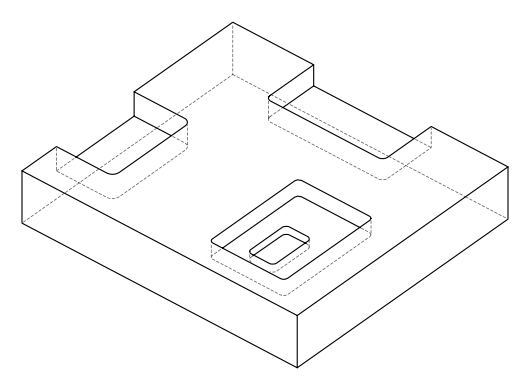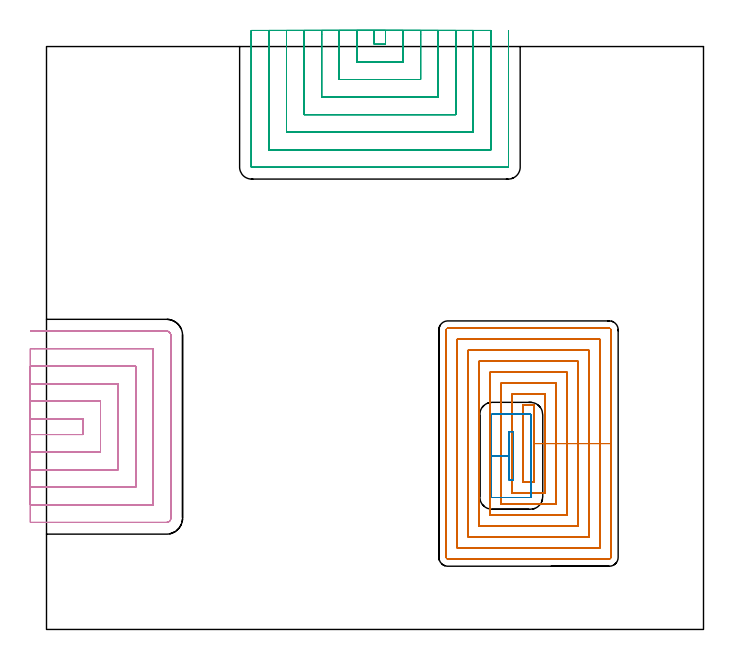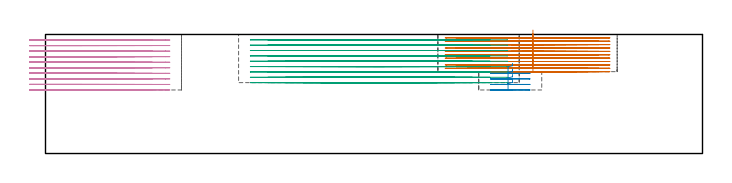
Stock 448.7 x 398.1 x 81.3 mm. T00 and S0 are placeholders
(PLAN: 4 operations, 1 tool changes, 153.8 min)
(1 MILL_RECTANGULAR_POCKET | POCKET_RECTANGULAR_STRAIGHT | NXT0201_013 | Follow Part, ap 2.5, ae 75% | 60.15 min | 520097 mm3)
(2 MILL_RECTANGULAR_POCKET_1 | POCKET_RECTANGULAR_STRAIGHT_1 | NXT0201_012 | Follow Part, ap 4, ae 75% | 2.45 min | 38479 mm3)
(3 MILL_SLOT | SLOT_PARTIAL_RECTANGULAR | NXT0201_012 | Follow Part, ap 4, ae 75% | 52.05 min | 569587 mm3)
(4 MILL_SLOT_1 | SLOT_PARTIAL_RECTANGULAR_1 | NXT0201_012 | Follow Part, ap 4, ae 75% | 39.18 min | 514599 mm3)
(TOOL NXT0201_013 | ENDMILL 10mm | D10 FL30 Z4)
(TOOL NXT0201_012 | ENDMILL 16mm [2P460-1600-NA 1630] | D16 FL38 Z6)
(OP 1 MILL_RECTANGULAR_POCKET)
G17 G21 G94 G90
T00 M6
G54
G17 G0 G90 X332.9 Y107.136 S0 M3
G43 Z91.3 H0
Z84.3
G94 G1 Y126.95 Z78.991 F250.
Y153.2 F500.
X325.5
Y100.7
X332.9
Y126.95
X340.4
Y160.7
X318.
Y93.2
X340.4
Y126.95
X347.9
Y168.2
X310.5
Y85.7
X347.9
Y126.95
X355.4
Y175.7
X303.
Y78.2
X355.4
Y126.95
X362.9
Y183.2
X295.5
Y70.7
X362.9
Y126.95
X370.4
Y190.7
X288.
Y63.2
X370.4
Y126.95
X377.9
Y198.2
X280.5
Y55.7
X377.9
Y126.95
X385.4
Y204.7
G3 X384.4 Y205.7 R1.
G1 X274.
G3 X273. Y204.7 R1.
G1 Y49.2
G3 X274. Y48.2 R1.
G1 X384.4
G3 X385.4 Y49.2 R1.
G1 Y126.95
Y127.95
G0 X332.9 Y107.136 Z81.991
G1 Y126.95 Z76.682 F250.
Y153.2 F500.
X325.5
Y100.7
X332.9
Y126.95
X340.4
Y160.7
X318.
Y93.2
X340.4
Y126.95
X347.9
Y168.2
X310.5
Y85.7
X347.9
Y126.95
X355.4
Y175.7
X303.
Y78.2
X355.4
Y126.95
X362.9
Y183.2
X295.5
Y70.7
X362.9
Y126.95
X370.4
Y190.7
X288.
Y63.2
X370.4
Y126.95
X377.9
Y198.2
X280.5
Y55.7
X377.9
Y126.95
X385.4
Y204.7
G3 X384.4 Y205.7 R1.
G1 X274.
G3 X273. Y204.7 R1.
G1 Y49.2
G3 X274. Y48.2 R1.
G1 X384.4
G3 X385.4 Y49.2 R1.
G1 Y126.95
Y127.95
G0 X332.9 Y107.136 Z79.682
G1 Y126.95 Z74.373 F250.
Y153.2 F500.
X325.5
Y100.7
X332.9
Y126.95
X340.4
Y160.7
X318.
Y93.2
X340.4
Y126.95
X347.9
Y168.2
X310.5
Y85.7
X347.9
Y126.95
X355.4
Y175.7
X303.
Y78.2
X355.4
Y126.95
X362.9
Y183.2
X295.5
Y70.7
X362.9
Y126.95
X370.4
Y190.7
X288.
Y63.2
X370.4
Y126.95
X377.9
Y198.2
X280.5
Y55.7
X377.9
Y126.95
X385.4
Y204.7
G3 X384.4 Y205.7 R1.
G1 X274.
G3 X273. Y204.7 R1.
G1 Y49.2
G3 X274. Y48.2 R1.
G1 X384.4
G3 X385.4 Y49.2 R1.
G1 Y126.95
Y127.95
G0 X332.9 Y107.136 Z77.373
G1 Y126.95 Z72.064 F250.
Y153.2 F500.
X325.5
Y100.7
X332.9
Y126.95
X340.4
Y160.7
X318.
Y93.2
X340.4
Y126.95
X347.9
Y168.2
X310.5
Y85.7
X347.9
Y126.95
X355.4
Y175.7
X303.
Y78.2
X355.4
Y126.95
X362.9
Y183.2
X295.5
Y70.7
X362.9
Y126.95
X370.4
Y190.7
X288.
Y63.2
X370.4
Y126.95
X377.9
Y198.2
X280.5
Y55.7
X377.9
Y126.95
X385.4
Y204.7
G3 X384.4 Y205.7 R1.
G1 X274.
G3 X273. Y204.7 R1.
G1 Y49.2
G3 X274. Y48.2 R1.
G1 X384.4
G3 X385.4 Y49.2 R1.
G1 Y126.95
Y127.95
G0 X332.9 Y107.136 Z75.064
G1 Y126.95 Z69.754 F250.
Y153.2 F500.
X325.5
Y100.7
X332.9
Y126.95
X340.4
Y160.7
X318.
Y93.2
X340.4
Y126.95
X347.9
Y168.2
X310.5
Y85.7
X347.9
Y126.95
X355.4
Y175.7
X303.
Y78.2
X355.4
Y126.95
X362.9
Y183.2
X295.5
Y70.7
X362.9
Y126.95
X370.4
Y190.7
X288.
Y63.2
X370.4
Y126.95
X377.9
Y198.2
X280.5
Y55.7
X377.9
Y126.95
X385.4
Y204.7
G3 X384.4 Y205.7 R1.
G1 X274.
G3 X273. Y204.7 R1.
G1 Y49.2
G3 X274. Y48.2 R1.
G1 X384.4
G3 X385.4 Y49.2 R1.
G1 Y126.95
Y127.95
G0 X332.9 Y107.136 Z72.754
G1 Y126.95 Z67.445 F250.
Y153.2 F500.
X325.5
Y100.7
X332.9
Y126.95
X340.4
Y160.7
X318.
Y93.2
X340.4
Y126.95
X347.9
Y168.2
X310.5
Y85.7
X347.9
Y126.95
X355.4
Y175.7
X303.
Y78.2
X355.4
Y126.95
X362.9
Y183.2
X295.5
Y70.7
X362.9
Y126.95
X370.4
Y190.7
X288.
Y63.2
X370.4
Y126.95
X377.9
Y198.2
X280.5
Y55.7
X377.9
Y126.95
X385.4
Y204.7
G3 X384.4 Y205.7 R1.
G1 X274.
G3 X273. Y204.7 R1.
G1 Y49.2
G3 X274. Y48.2 R1.
G1 X384.4
G3 X385.4 Y49.2 R1.
G1 Y126.95
Y127.95
G0 X332.9 Y107.136 Z70.445
G1 Y126.95 Z65.136 F250.
Y153.2 F500.
X325.5
Y100.7
X332.9
Y126.95
X340.4
Y160.7
X318.
Y93.2
X340.4
Y126.95
X347.9
Y168.2
X310.5
Y85.7
X347.9
Y126.95
X355.4
Y175.7
X303.
Y78.2
X355.4
Y126.95
X362.9
Y183.2
X295.5
Y70.7
X362.9
Y126.95
X370.4
Y190.7
X288.
Y63.2
X370.4
Y126.95
X377.9
Y198.2
X280.5
Y55.7
X377.9
Y126.95
X385.4
Y204.7
G3 X384.4 Y205.7 R1.
G1 X274.
G3 X273. Y204.7 R1.
G1 Y49.2
G3 X274. Y48.2 R1.
G1 X384.4
G3 X385.4 Y49.2 R1.
G1 Y126.95
Y127.95
G0 X332.9 Y107.136 Z68.136
G1 Y126.95 Z62.827 F250.
Y153.2 F500.
X325.5
Y100.7
X332.9
Y126.95
X340.4
Y160.7
X318.
Y93.2
X340.4
Y126.95
X347.9
Y168.2
X310.5
Y85.7
X347.9
Y126.95
X355.4
Y175.7
X303.
Y78.2
X355.4
Y126.95
X362.9
Y183.2
X295.5
Y70.7
X362.9
Y126.95
X370.4
Y190.7
X288.
Y63.2
X370.4
Y126.95
X377.9
Y198.2
X280.5
Y55.7
X377.9
Y126.95
X385.4
Y204.7
G3 X384.4 Y205.7 R1.
G1 X274.
G3 X273. Y204.7 R1.
G1 Y49.2
G3 X274. Y48.2 R1.
G1 X384.4
G3 X385.4 Y49.2 R1.
G1 Y126.95
Y127.95
G0 X332.9 Y107.136 Z65.827
G1 Y126.95 Z60.518 F250.
Y153.2 F500.
X325.5
Y100.7
X332.9
Y126.95
X340.4
Y160.7
X318.
Y93.2
X340.4
Y126.95
X347.9
Y168.2
X310.5
Y85.7
X347.9
Y126.95
X355.4
Y175.7
X303.
Y78.2
X355.4
Y126.95
X362.9
Y183.2
X295.5
Y70.7
X362.9
Y126.95
X370.4
Y190.7
X288.
Y63.2
X370.4
Y126.95
X377.9
Y198.2
X280.5
Y55.7
X377.9
Y126.95
X385.4
Y204.7
G3 X384.4 Y205.7 R1.
G1 X274.
G3 X273. Y204.7 R1.
G1 Y49.2
G3 X274. Y48.2 R1.
G1 X384.4
G3 X385.4 Y49.2 R1.
G1 Y126.95
Y127.95
G0 X332.9 Y107.136 Z63.518
G1 Y126.95 Z58.209 F250.
Y153.2 F500.
X325.5
Y100.7
X332.9
Y126.95
X340.4
Y160.7
X318.
Y93.2
X340.4
Y126.95
X347.9
Y168.2
X310.5
Y85.7
X347.9
Y126.95
X355.4
Y175.7
X303.
Y78.2
X355.4
Y126.95
X362.9
Y183.2
X295.5
Y70.7
X362.9
Y126.95
X370.4
Y190.7
X288.
Y63.2
X370.4
Y126.95
X377.9
Y198.2
X280.5
Y55.7
X377.9
Y126.95
X385.4
Y204.7
G3 X384.4 Y205.7 R1.
G1 X274.
G3 X273. Y204.7 R1.
G1 Y49.2
G3 X274. Y48.2 R1.
G1 X384.4
G3 X385.4 Y49.2 R1.
G1 Y126.95
Y127.95
G0 X332.9 Y107.136 Z61.209
G1 Y126.95 Z55.9 F250.
Y153.2 F500.
X325.5
Y100.7
X332.9
Y126.95
X340.4
Y160.7
X318.
Y93.2
X340.4
Y126.95
X347.9
Y168.2
X310.5
Y85.7
X347.9
Y126.95
X355.4
Y175.7
X303.
Y78.2
X355.4
Y126.95
X362.9
Y183.2
X295.5
Y70.7
X362.9
Y126.95
X370.4
Y190.7
X288.
Y63.2
X370.4
Y126.95
X377.9
Y198.2
X280.5
Y55.7
X377.9
Y126.95
X385.4
Y204.7
G3 X384.4 Y205.7 R1.
G1 X274.
G3 X273. Y204.7 R1.
G1 Y49.2
G3 X274. Y48.2 R1.
G1 X384.4
G3 X385.4 Y49.2 R1.
G1 Y126.95
Y127.95
G0 Z91.3
M5
M2
(OP 2 MILL_RECTANGULAR_POCKET_1)
G17 G21 G94 G90
T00 M6
G54
G17 G0 G90 X318.9 Y129.259 S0 M3
G43 Z91.3 H1
Z61.56
G94 G1 Y135.1 Z59.995 F250.
X315.9 Z59.191
Y118.6 Z54.77
Y102.1 F500.
X318.9
Y135.1
X315.9
Y118.6
X303.9
Y90.6
G3 X304.4 Y90.1 R0.5
G1 X330.4
G3 X330.9 Y90.6 R0.5
G1 Y146.6
G3 X330.4 Y147.1 R0.5
G1 X304.4
G3 X303.9 Y146.6 R0.5
G1 Y118.6
Y117.6
G0 X318.9 Y129.259 Z57.77
G1 Y135.1 Z56.205 F250.
X315.9 Z55.401
Y118.6 Z50.98
Y102.1 F500.
X318.9
Y135.1
X315.9
Y118.6
X303.9
Y90.6
G3 X304.4 Y90.1 R0.5
G1 X330.4
G3 X330.9 Y90.6 R0.5
G1 Y146.6
G3 X330.4 Y147.1 R0.5
G1 X304.4
G3 X303.9 Y146.6 R0.5
G1 Y118.6
Y117.6
G0 X318.9 Y129.259 Z53.98
G1 Y135.1 Z52.415 F250.
X315.9 Z51.611
Y118.6 Z47.19
Y102.1 F500.
X318.9
Y135.1
X315.9
Y118.6
X303.9
Y90.6
G3 X304.4 Y90.1 R0.5
G1 X330.4
G3 X330.9 Y90.6 R0.5
G1 Y146.6
G3 X330.4 Y147.1 R0.5
G1 X304.4
G3 X303.9 Y146.6 R0.5
G1 Y118.6
Y117.6
G0 X318.9 Y129.259 Z50.19
G1 Y135.1 Z48.625 F250.
X315.9 Z47.821
Y118.6 Z43.4
Y102.1 F500.
X318.9
Y135.1
X315.9
Y118.6
X303.9
Y90.6
G3 X304.4 Y90.1 R0.5
G1 X330.4
G3 X330.9 Y90.6 R0.5
G1 Y146.6
G3 X330.4 Y147.1 R0.5
G1 X304.4
G3 X303.9 Y146.6 R0.5
G1 Y118.6
Y117.6
G0 Z91.3
M5
M2
(OP 3 MILL_SLOT)
G17 G21 G94 G90
T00 M6
G54
G17 G0 G90 X223.9 Y409.1 S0 M3
G43 Z91.3 H1
Z77.644
G94 G1 Y406.1 F250.
Y399.6 F500.
X231.5
Y406.1
Y409.1 F250.
X211.9
Y406.1
Y387.6 F500.
X243.5
Y406.1
Y409.1 F250.
X199.9
Y406.1
Y375.6 F500.
X255.5
Y406.1
Y409.1 F250.
X187.9
Y406.1
Y363.6 F500.
X267.5
Y406.1
Y409.1 F250.
X175.9
Y406.1
Y351.6 F500.
X279.5
Y406.1
Y409.1 F250.
X163.9
Y406.1
Y339.6 F500.
X291.5
Y406.1
Y409.1 F250.
X151.9
Y406.1
Y327.6 F500.
X303.5
Y406.1
Y409.1 F250.
X139.9
Y406.1
Y315.8 F500.
G3 X140.1 Y315.6 R0.2
G1 X315.3
G3 X315.5 Y315.8 R0.2
G1 Y406.1
Y409.1 F250.
G0 X223.9 Z73.989
G1 Y406.1
Y399.6 F500.
X231.5
Y406.1
Y409.1 F250.
X211.9
Y406.1
Y387.6 F500.
X243.5
Y406.1
Y409.1 F250.
X199.9
Y406.1
Y375.6 F500.
X255.5
Y406.1
Y409.1 F250.
X187.9
Y406.1
Y363.6 F500.
X267.5
Y406.1
Y409.1 F250.
X175.9
Y406.1
Y351.6 F500.
X279.5
Y406.1
Y409.1 F250.
X163.9
Y406.1
Y339.6 F500.
X291.5
Y406.1
Y409.1 F250.
X151.9
Y406.1
Y327.6 F500.
X303.5
Y406.1
Y409.1 F250.
X139.9
Y406.1
Y315.8 F500.
G3 X140.1 Y315.6 R0.2
G1 X315.3
G3 X315.5 Y315.8 R0.2
G1 Y406.1
Y409.1 F250.
G0 X223.9 Z70.333
G1 Y406.1
Y399.6 F500.
X231.5
Y406.1
Y409.1 F250.
X211.9
Y406.1
Y387.6 F500.
X243.5
Y406.1
Y409.1 F250.
X199.9
Y406.1
Y375.6 F500.
X255.5
Y406.1
Y409.1 F250.
X187.9
Y406.1
Y363.6 F500.
X267.5
Y406.1
Y409.1 F250.
X175.9
Y406.1
Y351.6 F500.
X279.5
Y406.1
Y409.1 F250.
X163.9
Y406.1
Y339.6 F500.
X291.5
Y406.1
Y409.1 F250.
X151.9
Y406.1
Y327.6 F500.
X303.5
Y406.1
Y409.1 F250.
X139.9
Y406.1
Y315.8 F500.
G3 X140.1 Y315.6 R0.2
G1 X315.3
G3 X315.5 Y315.8 R0.2
G1 Y406.1
Y409.1 F250.
G0 X223.9 Z66.678
G1 Y406.1
Y399.6 F500.
X231.5
Y406.1
Y409.1 F250.
X211.9
Y406.1
Y387.6 F500.
X243.5
Y406.1
Y409.1 F250.
X199.9
Y406.1
Y375.6 F500.
X255.5
Y406.1
Y409.1 F250.
X187.9
Y406.1
Y363.6 F500.
X267.5
Y406.1
Y409.1 F250.
X175.9
Y406.1
Y351.6 F500.
X279.5
Y406.1
Y409.1 F250.
X163.9
Y406.1
Y339.6 F500.
X291.5
Y406.1
Y409.1 F250.
X151.9
Y406.1
Y327.6 F500.
X303.5
Y406.1
Y409.1 F250.
X139.9
Y406.1
Y315.8 F500.
G3 X140.1 Y315.6 R0.2
G1 X315.3
G3 X315.5 Y315.8 R0.2
G1 Y406.1
Y409.1 F250.
G0 X223.9 Z63.022
G1 Y406.1
Y399.6 F500.
X231.5
Y406.1
Y409.1 F250.
X211.9
Y406.1
Y387.6 F500.
X243.5
Y406.1
Y409.1 F250.
X199.9
Y406.1
Y375.6 F500.
X255.5
Y406.1
Y409.1 F250.
X187.9
Y406.1
Y363.6 F500.
X267.5
Y406.1
Y409.1 F250.
X175.9
Y406.1
Y351.6 F500.
X279.5
Y406.1
Y409.1 F250.
X163.9
Y406.1
Y339.6 F500.
X291.5
Y406.1
Y409.1 F250.
X151.9
Y406.1
Y327.6 F500.
X303.5
Y406.1
Y409.1 F250.
X139.9
Y406.1
Y315.8 F500.
G3 X140.1 Y315.6 R0.2
G1 X315.3
G3 X315.5 Y315.8 R0.2
G1 Y406.1
Y409.1 F250.
G0 X223.9 Z59.367
G1 Y406.1
Y399.6 F500.
X231.5
Y406.1
Y409.1 F250.
X211.9
Y406.1
Y387.6 F500.
X243.5
Y406.1
Y409.1 F250.
X199.9
Y406.1
Y375.6 F500.
X255.5
Y406.1
Y409.1 F250.
X187.9
Y406.1
Y363.6 F500.
X267.5
Y406.1
Y409.1 F250.
X175.9
Y406.1
Y351.6 F500.
X279.5
Y406.1
Y409.1 F250.
X163.9
Y406.1
Y339.6 F500.
X291.5
Y406.1
Y409.1 F250.
X151.9
Y406.1
Y327.6 F500.
X303.5
Y406.1
Y409.1 F250.
X139.9
Y406.1
Y315.8 F500.
G3 X140.1 Y315.6 R0.2
G1 X315.3
G3 X315.5 Y315.8 R0.2
G1 Y406.1
Y409.1 F250.
G0 X223.9 Z55.711
G1 Y406.1
Y399.6 F500.
X231.5
Y406.1
Y409.1 F250.
X211.9
Y406.1
Y387.6 F500.
X243.5
Y406.1
Y409.1 F250.
X199.9
Y406.1
Y375.6 F500.
X255.5
Y406.1
Y409.1 F250.
X187.9
Y406.1
Y363.6 F500.
X267.5
Y406.1
Y409.1 F250.
X175.9
Y406.1
Y351.6 F500.
X279.5
Y406.1
Y409.1 F250.
X163.9
Y406.1
Y339.6 F500.
X291.5
Y406.1
Y409.1 F250.
X151.9
Y406.1
Y327.6 F500.
X303.5
Y406.1
Y409.1 F250.
X139.9
Y406.1
Y315.8 F500.
G3 X140.1 Y315.6 R0.2
G1 X315.3
G3 X315.5 Y315.8 R0.2
G1 Y406.1
Y409.1 F250.
G0 X223.9 Z52.056
G1 Y406.1
Y399.6 F500.
X231.5
Y406.1
Y409.1 F250.
X211.9
Y406.1
Y387.6 F500.
X243.5
Y406.1
Y409.1 F250.
X199.9
Y406.1
Y375.6 F500.
X255.5
Y406.1
Y409.1 F250.
X187.9
Y406.1
Y363.6 F500.
X267.5
Y406.1
Y409.1 F250.
X175.9
Y406.1
Y351.6 F500.
X279.5
Y406.1
Y409.1 F250.
X163.9
Y406.1
Y339.6 F500.
X291.5
Y406.1
Y409.1 F250.
X151.9
Y406.1
Y327.6 F500.
X303.5
Y406.1
Y409.1 F250.
X139.9
Y406.1
Y315.8 F500.
G3 X140.1 Y315.6 R0.2
G1 X315.3
G3 X315.5 Y315.8 R0.2
G1 Y406.1
Y409.1 F250.
G0 X223.9 Z48.4
G1 Y406.1
Y399.6 F500.
X231.5
Y406.1
Y409.1 F250.
X211.9
Y406.1
Y387.6 F500.
X243.5
Y406.1
Y409.1 F250.
X199.9
Y406.1
Y375.6 F500.
X255.5
Y406.1
Y409.1 F250.
X187.9
Y406.1
Y363.6 F500.
X267.5
Y406.1
Y409.1 F250.
X175.9
Y406.1
Y351.6 F500.
X279.5
Y406.1
Y409.1 F250.
X163.9
Y406.1
Y339.6 F500.
X291.5
Y406.1
Y409.1 F250.
X151.9
Y406.1
Y327.6 F500.
X303.5
Y406.1
Y409.1 F250.
X139.9
Y406.1
Y315.8 F500.
G3 X140.1 Y315.6 R0.2
G1 X315.3
G3 X315.5 Y315.8 R0.2
G1 Y406.1
Y409.1 F250.
G0 Z91.3
M5
M2
(OP 4 MILL_SLOT_1)
G17 G21 G94 G90
T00 M6
G54
G17 G0 G90 X-11. Y133.1 S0 M3
G43 Z91.3 H1
Z77.51
G94 G1 X-8. F250.
X24.9 F500.
Y143.8
X-8.
X-11. F250.
Y121.1
X-8.
X36.9 F500.
Y155.8
X-8.
X-11. F250.
Y109.1
X-8.
X48.9 F500.
Y167.8
X-8.
X-11. F250.
Y97.1
X-8.
X60.9 F500.
Y179.8
X-8.
X-11. F250.
Y85.1
X-8.
X72.9 F500.
Y191.8
X-8.
X-11. F250.
Y73.1
X-8.
X82. F500.
G3 X84.9 Y76. R2.9
G1 Y200.9
G3 X82. Y203.8 R2.9
G1 X-8.
X-11. F250.
G0 Y133.1 Z73.72
G1 X-8.
X24.9 F500.
Y143.8
X-8.
X-11. F250.
Y121.1
X-8.
X36.9 F500.
Y155.8
X-8.
X-11. F250.
Y109.1
X-8.
X48.9 F500.
Y167.8
X-8.
X-11. F250.
Y97.1
X-8.
X60.9 F500.
Y179.8
X-8.
X-11. F250.
Y85.1
X-8.
X72.9 F500.
Y191.8
X-8.
X-11. F250.
Y73.1
X-8.
X82. F500.
G3 X84.9 Y76. R2.9
G1 Y200.9
G3 X82. Y203.8 R2.9
G1 X-8.
X-11. F250.
G0 Y133.1 Z69.93
G1 X-8.
X24.9 F500.
Y143.8
X-8.
X-11. F250.
Y121.1
X-8.
X36.9 F500.
Y155.8
X-8.
X-11. F250.
Y109.1
X-8.
X48.9 F500.
Y167.8
X-8.
X-11. F250.
Y97.1
X-8.
X60.9 F500.
Y179.8
X-8.
X-11. F250.
Y85.1
X-8.
X72.9 F500.
Y191.8
X-8.
X-11. F250.
Y73.1
X-8.
X82. F500.
G3 X84.9 Y76. R2.9
G1 Y200.9
G3 X82. Y203.8 R2.9
G1 X-8.
X-11. F250.
G0 Y133.1 Z66.14
G1 X-8.
X24.9 F500.
Y143.8
X-8.
X-11. F250.
Y121.1
X-8.
X36.9 F500.
Y155.8
X-8.
X-11. F250.
Y109.1
X-8.
X48.9 F500.
Y167.8
X-8.
X-11. F250.
Y97.1
X-8.
X60.9 F500.
Y179.8
X-8.
X-11. F250.
Y85.1
X-8.
X72.9 F500.
Y191.8
X-8.
X-11. F250.
Y73.1
X-8.
X82. F500.
G3 X84.9 Y76. R2.9
G1 Y200.9
G3 X82. Y203.8 R2.9
G1 X-8.
X-11. F250.
G0 Y133.1 Z62.35
G1 X-8.
X24.9 F500.
Y143.8
X-8.
X-11. F250.
Y121.1
X-8.
X36.9 F500.
Y155.8
X-8.
X-11. F250.
Y109.1
X-8.
X48.9 F500.
Y167.8
X-8.
X-11. F250.
Y97.1
X-8.
X60.9 F500.
Y179.8
X-8.
X-11. F250.
Y85.1
X-8.
X72.9 F500.
Y191.8
X-8.
X-11. F250.
Y73.1
X-8.
X82. F500.
G3 X84.9 Y76. R2.9
G1 Y200.9
G3 X82. Y203.8 R2.9
G1 X-8.
X-11. F250.
G0 Y133.1 Z58.56
G1 X-8.
X24.9 F500.
Y143.8
X-8.
X-11. F250.
Y121.1
X-8.
X36.9 F500.
Y155.8
X-8.
X-11. F250.
Y109.1
X-8.
X48.9 F500.
Y167.8
X-8.
X-11. F250.
Y97.1
X-8.
X60.9 F500.
Y179.8
X-8.
X-11. F250.
Y85.1
X-8.
X72.9 F500.
Y191.8
X-8.
X-11. F250.
Y73.1
X-8.
X82. F500.
G3 X84.9 Y76. R2.9
G1 Y200.9
G3 X82. Y203.8 R2.9
G1 X-8.
X-11. F250.
G0 Y133.1 Z54.77
G1 X-8.
X24.9 F500.
Y143.8
X-8.
X-11. F250.
Y121.1
X-8.
X36.9 F500.
Y155.8
X-8.
X-11. F250.
Y109.1
X-8.
X48.9 F500.
Y167.8
X-8.
X-11. F250.
Y97.1
X-8.
X60.9 F500.
Y179.8
X-8.
X-11. F250.
Y85.1
X-8.
X72.9 F500.
Y191.8
X-8.
X-11. F250.
Y73.1
X-8.
X82. F500.
G3 X84.9 Y76. R2.9
G1 Y200.9
G3 X82. Y203.8 R2.9
G1 X-8.
X-11. F250.
G0 Y133.1 Z50.98
G1 X-8.
X24.9 F500.
Y143.8
X-8.
X-11. F250.
Y121.1
X-8.
X36.9 F500.
Y155.8
X-8.
X-11. F250.
Y109.1
X-8.
X48.9 F500.
Y167.8
X-8.
X-11. F250.
Y97.1
X-8.
X60.9 F500.
Y179.8
X-8.
X-11. F250.
Y85.1
X-8.
X72.9 F500.
Y191.8
X-8.
X-11. F250.
Y73.1
X-8.
X82. F500.
G3 X84.9 Y76. R2.9
G1 Y200.9
G3 X82. Y203.8 R2.9
G1 X-8.
X-11. F250.
G0 Y133.1 Z47.19
G1 X-8.
X24.9 F500.
Y143.8
X-8.
X-11. F250.
Y121.1
X-8.
X36.9 F500.
Y155.8
X-8.
X-11. F250.
Y109.1
X-8.
X48.9 F500.
Y167.8
X-8.
X-11. F250.
Y97.1
X-8.
X60.9 F500.
Y179.8
X-8.
X-11. F250.
Y85.1
X-8.
X72.9 F500.
Y191.8
X-8.
X-11. F250.
Y73.1
X-8.
X82. F500.
G3 X84.9 Y76. R2.9
G1 Y200.9
G3 X82. Y203.8 R2.9
G1 X-8.
X-11. F250.
G0 Y133.1 Z43.4
G1 X-8.
X24.9 F500.
Y143.8
X-8.
X-11. F250.
Y121.1
X-8.
X36.9 F500.
Y155.8
X-8.
X-11. F250.
Y109.1
X-8.
X48.9 F500.
Y167.8
X-8.
X-11. F250.
Y97.1
X-8.
X60.9 F500.
Y179.8
X-8.
X-11. F250.
Y85.1
X-8.
X72.9 F500.
Y191.8
X-8.
X-11. F250.
Y73.1
X-8.
X82. F500.
G3 X84.9 Y76. R2.9
G1 Y200.9
G3 X82. Y203.8 R2.9
G1 X-8.
X-11. F250.
G0 Z91.3
M5
M2
